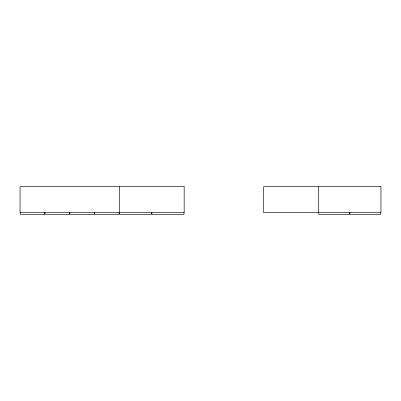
<?xml version="1.0" encoding="UTF-8"?>
<svg xmlns="http://www.w3.org/2000/svg" width="401" height="401" viewBox="0 0 401 401"><rect width="100%" height="100%" fill="white"/><g stroke="black" fill="none" stroke-linecap="round" stroke-linejoin="round"><path stroke-width="0.6" d="M380.77 212.68L380.77 214.304L349.958 214.304L349.958 212.68M349.597 212.68L349.597 214.304L318.785 214.304L318.785 212.68M318.605 186.696L318.605 212.68M183.989 212.68L183.989 214.304L151.914 214.304L151.914 212.68M151.553 212.68L151.553 214.304L119.478 214.304L119.478 212.68M119.297 186.696L119.297 212.68M119.117 212.68L119.117 214.304L94.666 214.304L94.666 212.68M94.305 212.68L94.305 214.304L69.854 214.304L69.854 212.68M69.493 212.68L69.493 214.304L45.042 214.304L45.042 212.68M44.681 212.68L44.681 214.304L20.23 214.304L20.23 212.68M184.169 186.696L20.05 186.696L20.05 212.68L184.169 212.68L184.169 186.696M380.95 186.696L263.657 186.696L263.657 212.68L380.95 212.68L380.95 186.696"/></g></svg>
